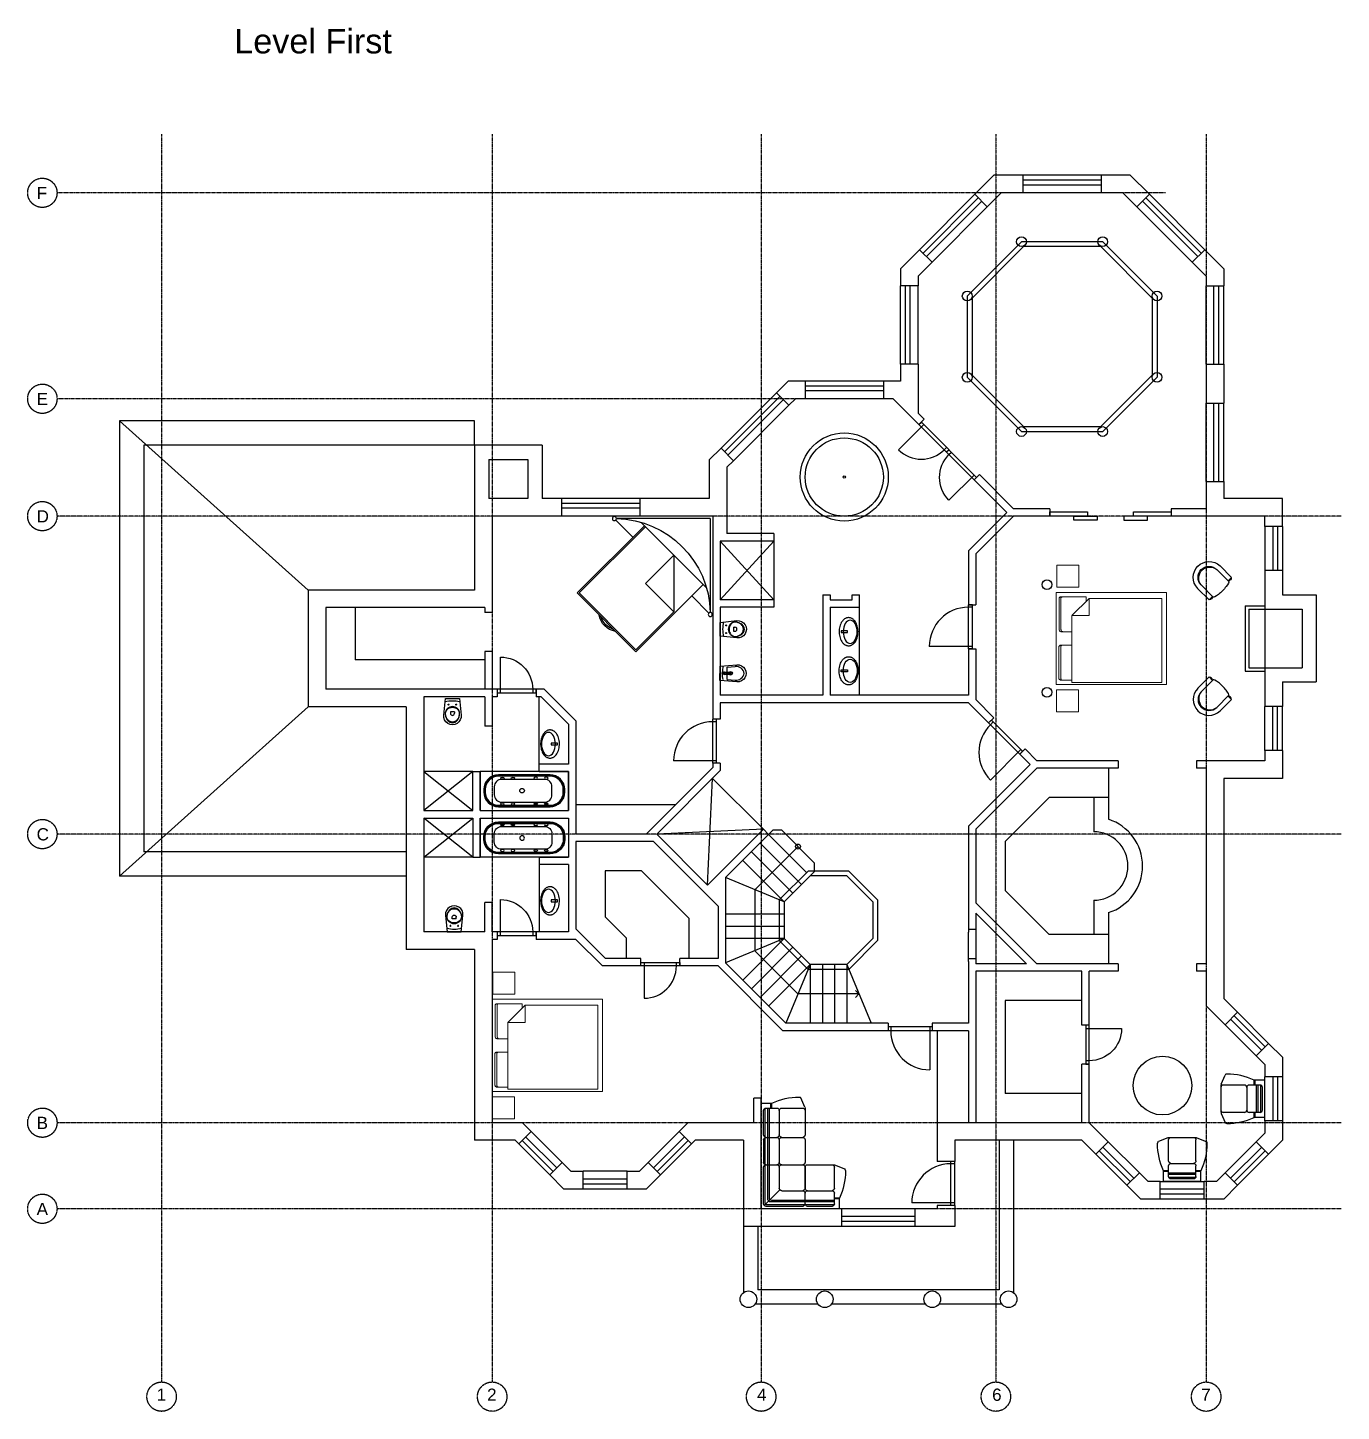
# Model space of a CAD drawing. Header units: millimetres. Extents: x -112665 to -16847, y 30630 to 100849.
# Drawn here: x -79764 to -52902, y 30630 to 58917 of the extents above; entities that cross this region are included whole.
import ezdxf

# ---------------------------------------------------------------- set-up
doc = ezdxf.new("R2010")
doc.units = ezdxf.units.MM
doc.linetypes.add('CENTER2', pattern=[1.125, 0.75, -0.125, 0.125, -0.125])
for name, color, linetype in [('axis', 40, 'CENTER2'), ('door', 251, 'Continuous'), ('furniture _san', 36, 'Continuous'), ('glass', 4, 'Continuous'), ('Stair', 250, 'Continuous'), ('wall', 5, 'Continuous')]:
    doc.layers.add(name, color=color, linetype=linetype)
doc.layers.add('txt', color=7, linetype='Continuous', lineweight=13)
doc.styles.get("Standard").update_dxf_attribs({"font": 'arial.ttf'})

# ---------------------------------------------------------------- blocks, each defined once
blk = doc.blocks.new('Bath1800')
at = {"color": 0}
blk.add_lwpolyline([(0, 0), (1800, 0), (1800, 800), (0, 800)], close=True, dxfattribs=at)
for points in [[(373, 68), (1430, 68, 0.414214), (1730, 368), (1730, 421, 0.414214), (1430, 721), (373, 721, 0.414214), (73, 421), (73, 368, 0.414214)], [(373, 78), (1430, 78, 0.414214), (1720, 368), (1720, 421, 0.414214), (1430, 711), (373, 711, 0.414214), (83, 421), (83, 368, 0.414214)], [(373, 98), (1430, 98, 0.414214), (1700, 368), (1700, 421, 0.414214), (1430, 691), (373, 691, 0.414214), (103, 421), (103, 368, 0.414214)], [(485, 162), (1366, 162, 0.414214), (1516, 312), (1516, 477, 0.414214), (1366, 627), (485, 627, 0.414214), (335, 477), (335, 312, 0.414214)]]:
    blk.add_lwpolyline(points, format="xyb", close=True, dxfattribs=at)
blk.add_circle((946, 392), 47, dxfattribs=at)
for centre, major_axis in [((451, 663), (-38.9, 0)), ((667, 663), (-38.9, 0)), ((1133, 137), (38.9, 0)), ((1349, 137), (38.9, 0))]:
    blk.add_ellipse(centre, major_axis=major_axis, ratio=0.466667, dxfattribs=at)
at = {"color": 0, "extrusion": (0, 0, -1)}
for centre, major_axis in [((1133, 663), (38.9, 0)), ((1349, 663), (38.9, 0)), ((451, 137), (-38.9, 0)), ((667, 137), (-38.9, 0))]:
    blk.add_ellipse(centre, major_axis=major_axis, ratio=0.466667, dxfattribs=at)
blk = doc.blocks.new('Door90')
for points in [[(0, 80), (-900, 80)], [(-900, 80), (-900, 0)], [(0, 0), (-900, 0)], [(-850, 80), (-850, 0)], [(-50, 80), (-50, -800)], [(0, 80), (0, 0)]]:
    blk.add_lwpolyline(points)
blk.add_arc((-50, 0), 800, 180, 270)
blk = doc.blocks.new('Door80')
for points in [[(-70, 0), (-70, 730)], [(-730, 70), (-730, 0)]]:
    blk.add_lwpolyline(points)
blk.add_lwpolyline([(-800, 0), (-800, 70), (0, 70), (0, 0)], close=True)
blk.add_arc((-70, 70), 660, 90, 180)
blk = doc.blocks.new('divan uglovoy')
at = {"color": 0}
for p, q in [((1600, 0), (0, 0)), ((0, 0), (0, -2160)), ((1600, 0), (1600, -220)), ((50, -100), (50, -850)), ((385, -385), (65, -65)), ((80, -130), (80, -2060)), ((850, -50), (100, -50)), ((896, -80), (130, -80)), ((140, -190), (140, -2060)), ((170, -220), (170, -2060)), ((900, -140), (190, -140)), ((900, -170), (220, -170)), ((900, -100), (900, -320)), ((900, -100), (900, -320)), ((1500, -140), (900, -140)), ((1500, -170), (900, -170)), ((1496, -80), (904, -80)), ((1450, -50), (950, -50)), ((1500, -100), (1500, -320)), ((1600, -200), (1500, -200)), ((1600, -220), (1500, -220)), ((370, -850), (370, -420)), ((420, -370), (850, -370)), ((420, -370), (850, -370)), ((900, -850), (900, -420)), ((900, -420), (900, -850)), ((950, -370), (1450, -370)), ((1500, -420), (1500, -850)), ((1518, -892), (1706, -815)), ((50, -1410), (50, -950)), ((100, -900), (315, -900)), ((370, -1410), (370, -950)), ((420, -900), (850, -900)), ((900, -1410), (900, -950)), ((950, -900), (1450, -900)), ((50, -1510), (50, -2010)), ((100, -1460), (315, -1460)), ((370, -2010), (370, -1510)), ((420, -1460), (850, -1460)), ((900, -2010), (900, -1510)), ((0, -2160), (220, -2160)), ((100, -2060), (320, -2060)), ((200, -2060), (200, -2160)), ((220, -2060), (220, -2160)), ((420, -2060), (850, -2060)), ((892, -2078), (815, -2266))]:
    blk.add_line(p, q, dxfattribs=at)
for centre, radius, start, end in [((100, -100), 50, 90, 180), ((130, -130), 50, 90, 180), ((190, -190), 50, 90, 180), ((220, -220), 50, 90, 180), ((850, -100), 50, 0, 90), ((950, -100), 50, 90, 180), ((1450, -100), 50, 0, 90), ((461, -768), 1264, 359.6482, 25.6944), ((420, -420), 50, 90, 180), ((850, -320), 50, 270, 0), ((850, -420), 50, 0, 90), ((950, -320), 50, 180, 270), ((950, -420), 50, 90, 180), ((1450, -320), 50, 270, 0), ((1450, -420), 50, 0, 90), ((1675, -776), 50, 308.6598, 0), ((100, -850), 50, 180, 270), ((100, -950), 50, 90, 180), ((320, -850), 50, 270, 0), ((320, -950), 50, 0, 90), ((420, -850), 50, 180, 270), ((420, -950), 50, 90, 180), ((850, -850), 50, 270, 0), ((850, -950), 50, 0, 90), ((950, -850), 50, 180, 270), ((1450, -850), 50, 270, 0), ((1470, -765), 136, 261.7017, 290.9017), ((100, -1410), 50, 180, 270), ((320, -1410), 50, 270, 0), ((420, -1410), 50, 180, 270), ((850, -1410), 50, 270, 0), ((100, -1510), 50, 90, 180), ((320, -1510), 50, 0, 90), ((420, -1510), 50, 90, 180), ((850, -1510), 50, 0, 90), ((100, -2010), 50, 180, 270), ((768, -1021), 1264, 244.3056, 270.3518), ((320, -2010), 50, 270, 0), ((420, -2010), 50, 180, 270), ((850, -2010), 50, 270, 0), ((765, -2030), 136, 339.0983, 8.2983), ((776, -2235), 50, 270, 321.3402)]:
    blk.add_arc(centre, radius, start, end, dxfattribs=at)
blk = doc.blocks.new('BedDuble02')
for p, q in [((145, 1348, 149), (1520, 2722, 149)), ((167, 1326, 149), (1520, 2680, 149)), ((1520, 2722, 149), (2722, 1520, 149)), ((1520, 2680, 149), (2680, 1520, 149)), ((1416, 77, 149), (77, 1416, 149)), ((2722, 1520, 149), (1348, 145, 149)), ((2680, 1520, 149), (1906, 747, 149))]:
    blk.add_line(p, q)
for points in [[(0, 0), (0, 1918)], [(30, 1930), (379, 1581)], [(1581, 379), (1930, 30)], [(0, 0), (1918, 0)]]:
    blk.add_lwpolyline(points)
at = {"elevation": 149}
for points in [[(747, 747), (1326, 1326)], [(1906, 747), (1326, 1326)], [(747, 747), (1906, 747)]]:
    blk.add_lwpolyline(points, dxfattribs=at)
for centre in [(0, 1960), (1960, 0)]:
    blk.add_circle(centre, 41.9)
for centre, radius, start, end in [((1897, 1866, 226), 415, 9.7097, 80.2903), ((1897, 1866, 226), 385, 16.6229, 73.3771), ((1960, 1960), 1960, 181.2195, 268.7805)]:
    blk.add_arc(centre, radius, start, end)
blk = doc.blocks.new('mimmy101x90')
at = {"color": 0}
for p, q in [((75, 776), (75, 556)), ((835, 776), (75, 776)), ((175, 576), (75, 576)), ((175, 676), (175, 456)), ((735, 636), (175, 636)), ((735, 606), (175, 606)), ((731, 696), (179, 696)), ((685, 726), (225, 726)), ((735, 676), (735, 456)), ((835, 576), (735, 576)), ((835, 776), (835, 556)), ((175, 556), (75, 556)), ((175, 356), (175, -74)), ((225, 406), (685, 406)), ((835, 556), (735, 556)), ((735, 356), (735, -74)), ((157, -116), (-31, -39)), ((225, -124), (685, -124)), ((753, -116), (941, -39))]:
    blk.add_line(p, q, dxfattribs=at)
for centre, radius, start, end in [((225, 676), 50, 90, 180), ((685, 676), 50, 0, 90), ((1214, 8), 1264, 154.3056, 180.3518), ((225, 456), 50, 180, 270), ((225, 356), 50, 90, 180), ((685, 456), 50, 270, 0), ((685, 356), 50, 0, 90), ((-304, 8), 1264, 359.6482, 25.6944), ((0, 0), 50, 180, 231.3402), ((910, 0), 50, 308.6598, 0), ((205, 11), 136, 249.0983, 278.2983), ((225, -74), 50, 180, 270), ((685, -74), 50, 270, 0), ((705, 11), 136, 261.7017, 290.9017)]:
    blk.add_arc(centre, radius, start, end, dxfattribs=at)
blk = doc.blocks.new('clab-65x60')
at = {"color": 0}
for p, q in [((-325, -304), (-325, 27)), ((-225, -324), (-225, 27)), ((225, 27), (225, -324)), ((325, 27), (325, -304)), ((-225, -304), (-325, -304)), ((325, -304), (225, -304))]:
    blk.add_line(p, q, dxfattribs=at)
for centre, radius, start, end in [((0, 21), 325, 1.005, 178.995), ((0, 21), 225, 1.4518, 178.5482), ((0, 0), 227, 6.8053, 173.1947), ((-275, -274), 50, 216.8699, 323.1301), ((275, -274), 50, 216.8699, 323.1301)]:
    blk.add_arc(centre, radius, start, end, dxfattribs=at)
blk.add_ellipse((0, -324), major_axis=(-225, 0), ratio=0.177778, start_param=0, end_param=3.141593, dxfattribs=at)
blk = doc.blocks.new('bed 343')
at = {"color": 0, "linetype": 'Continuous', "lineweight": 15, "ltscale": 0.13}
for points in [[(-12, 1498), (-461, 1498), (-461, 1049), (-12, 1049)], [(-8, -1502), (-458, -1502), (-458, -1053), (-8, -1053)]]:
    blk.add_lwpolyline(points, close=True, dxfattribs=at)
at = {"color": 0, "linetype": 'Continuous', "lineweight": 15, "ltscale": 0.2}
blk.add_lwpolyline([(0, 942), (-2257, 942), (-2257, -942), (0, -942)], close=True, dxfattribs=at)
for points in [[(-616, 770), (-616, 763), (-616, 851), (-88, 851), (-85, 851), (-79, 848), (-73, 843), (-68, 837), (-65, 833), (-63, 829), (-62, 825), (-60, 819), (-60, 816), (-60, 180), (-63, 168), (-69, 157), (-75, 149), (-85, 143), (-94, 138), (-102, 136), (-319, 136), (-140, 136), (-129, 141), (-117, 146), (-106, 157), (-102, 166), (-100, 174), (-99, 180), (-99, 818), (-99, 827), (-103, 834), (-108, 841), (-114, 846), (-121, 850), (-122, 851)], [(-319, 465), (-319, -898), (-2161, -898), (-2161, 819), (-673, 819), (-673, 466), (-319, 466), (-673, 819)], [(-317, -140), (-317, -140), (-317, -140), (-83, -140), (-80, -140), (-74, -143), (-68, -148), (-63, -154), (-60, -158), (-58, -162), (-57, -166), (-55, -172), (-55, -175), (-55, -811), (-58, -823), (-64, -834), (-70, -842), (-80, -848), (-89, -853), (-97, -855), (-314, -855), (-135, -855), (-124, -850), (-112, -845), (-101, -834), (-97, -825), (-95, -817), (-94, -811), (-94, -173), (-94, -164), (-98, -157), (-103, -150), (-109, -145), (-116, -141), (-117, -140)]]:
    blk.add_lwpolyline(points, dxfattribs=at)
blk = doc.blocks.new('v1')
at = {"color": 0}
for p, q in [((41, -270), (-41, -270)), ((-41, -270), (-41, -303)), ((41, -270), (41, -303))]:
    blk.add_line(p, q, dxfattribs=at)
blk.add_lwpolyline([(-141, 0), (141, 0), (177, -339, -1.109549), (-177, -339), (-141, 0)], format="xyb", dxfattribs=at)
for centre in [(-78, -123), (78, -123)]:
    blk.add_circle(centre, 9.95, dxfattribs=at)
for centre, radius, start, end in [((0, -615), 564, 74.7124, 105.2876), ((-17, -303), 129, 156.1873, 180), ((-17, -303), 129, 156.1873, 180), ((-50, -303), 96.8, 152.905, 180), ((-9, -307), 138, 133.1854, 156.1873), ((-9, -307), 138, 133.1854, 156.1873), ((-26, -315), 124, 128.9942, 152.905), ((-3, -313), 146, 111.2448, 133.1854), ((-3, -313), 146, 111.2448, 133.1854), ((-10, -335), 149, 108.5391, 128.9942), ((0, -322), 156, 90, 111.2448), ((0, -322), 156, 90, 111.2448), ((0, -365), 180, 90, 108.5391), ((0, -322), 156, 68.7552, 90), ((0, -322), 156, 68.7552, 90), ((0, -365), 180, 71.4609, 90), ((3, -313), 146, 46.8146, 68.7552), ((3, -313), 146, 46.8146, 68.7552), ((10, -335), 149, 51.0058, 71.4609), ((9, -307), 138, 23.8127, 46.8146), ((9, -307), 138, 23.8127, 46.8146), ((26, -315), 124, 27.095, 51.0058), ((17, -303), 129, 0, 23.8127), ((17, -303), 129, 0, 23.8127), ((50, -303), 96.8, 0, 27.095), ((109, -303), 256, 180, 197.3785), ((55, -303), 202, 180, 199.4203), ((55, -303), 202, 180, 199.4203), ((28, -313), 173, 199.4203, 220.4025), ((28, -313), 173, 199.4203, 220.4025), ((56, -320), 200, 197.3785, 217.0738), ((11, -327), 151, 220.4025, 244.0498), ((11, -327), 151, 220.4025, 244.0498), ((22, -346), 157, 217.0738, 241.268), ((0, -350), 125, 244.0498, 270), ((0, -350), 125, 244.0498, 270), ((0, -385), 112, 241.268, 270), ((0, -303), 41.2, 180, 0), ((0, -350), 125, 270, 295.9502), ((0, -350), 125, 270, 295.9502), ((0, -385), 112, 270, 298.732), ((-22, -346), 157, 298.732, 322.9262), ((-11, -327), 151, 295.9502, 319.5975), ((-11, -327), 151, 295.9502, 319.5975), ((-28, -313), 173, 319.5975, 340.5797), ((-28, -313), 173, 319.5975, 340.5797), ((-56, -320), 200, 322.9262, 342.6215), ((-109, -303), 256, 342.6215, 0), ((-55, -303), 202, 340.5797, 0), ((-55, -303), 202, 340.5797, 0)]:
    blk.add_arc(centre, radius, start, end, dxfattribs=at)
blk = doc.blocks.new('mixer4bidet(plan)')
at = {"color": 0}
for p, q in [((-28, 2), (-35, 2)), ((0, 28), (94, 21)), ((97, 18), (97, -18)), ((97, 11), (104, 11)), ((104, 13), (112, 13)), ((113, 12), (121, 12)), ((-28, -2), (-35, -2)), ((0, -28), (94, -21)), ((97, -11), (104, -11)), ((104, -13), (112, -13)), ((113, -12), (121, -12))]:
    blk.add_line(p, q, dxfattribs=at)
blk.add_circle((-42, 0), 6.91, dxfattribs=at)
for centre, radius, start, end in [((0, 0), 27.5, 45.2651, 314.7349), ((0, 0), 24.5, 55.034, 65.9105), ((15, 22), 2, 235.034, 267.8471), ((94, 18), 3, 0, 86.3288), ((0, 0), 24.5, 294.0895, 304.966), ((15, -22), 2, 92.1529, 124.966), ((94, -18), 3, 273.6712, 0)]:
    blk.add_arc(centre, radius, start, end, dxfattribs=at)
for centre, major_axis, ratio, start_param, end_param in [((0, 0), (90.3, 0), 0.221476, 4.880525, 7.685846), ((104, 0), (0, 13), 0.174484, 2.579523, 6.845255), ((104, 0), (0, -11), 0.174139, 0, 3.141593), ((112, 0), (0, 13), 0.174484, 3.141593, 6.283185), ((121, 0), (0, 12), 0.174139, 3.141593, 6.283185)]:
    blk.add_ellipse(centre, major_axis=major_axis, ratio=ratio, start_param=start_param, end_param=end_param, dxfattribs=at)
blk.add_ellipse((70, 0), major_axis=(-10, 0), ratio=0.2, dxfattribs=at)
blk = doc.blocks.new('bide')
at = {"color": 0}
for p, q in [((-127, -145), (-142, -311)), ((-127, -145), (127, -145)), ((127, -145), (142, -311))]:
    blk.add_line(p, q, dxfattribs=at)
for points in [[(-148, 0), (148, 0), (174, -346, -1.078725), (-174, -346), (-148, 0)], [(-127, -63, -0.110662), (131, -66)]]:
    blk.add_lwpolyline(points, format="xyb", dxfattribs=at)
for centre, radius in [((0, -216), 37.4), ((0, -216), 23.9), ((0, -84), 17.5)]:
    blk.add_circle(centre, radius, dxfattribs=at)
for centre, start, end in [((30, -324), 175.5479, 259.9546), ((-30, -324), 280.0454, 4.4521)]:
    blk.add_arc(centre, 172, start, end, dxfattribs=at)
at = {"color": 0, "xscale": -1, "rotation": 90}
blk.add_blockref('mixer4bidet(plan)', (0, -84), dxfattribs=at)

msp = doc.modelspace()

# ---------------------------------------------------------------- linework, layer by layer
at = {"layer": 'axis'}
for p, q in [((-77026, 56743), (-77026, 31230)), ((-70266, 56743), (-70266, 31230)), ((-64766, 56743), (-64766, 31230)), ((-59966, 56743), (-59966, 31230)), ((-55666, 56743), (-55666, 31230)), ((-56498, 55541), (-79164, 55541)), ((-62637, 51331), (-79164, 51331)), ((-62637, 51331), (-79164, 51331)), ((-52902, 48931), (-79164, 48931)), ((-52902, 42431), (-79164, 42431)), ((-52902, 36531), (-79164, 36531)), ((-52902, 34771), (-79164, 34771))]:
    msp.add_line(p, q, dxfattribs=at)
at = {"layer": 'axis', "color": 3}
for centre in [(-79464, 55541), (-79464, 51331), (-79464, 48931), (-79464, 42431), (-79464, 36531), (-79464, 34771), (-77026, 30930), (-70266, 30930), (-64766, 30930), (-59966, 30930), (-55666, 30930)]:
    msp.add_circle(centre, 300, dxfattribs=at)
at = {"layer": 'door'}
for p, q in [((-59400, 54441), (-60452, 53389)), ((-57823, 54441), (-59400, 54441)), ((-57823, 54441), (-56771, 53389)), ((-60452, 53389), (-60452, 51812)), ((-56771, 53389), (-56771, 51812)), ((-59400, 50761), (-60452, 51812)), ((-57823, 50761), (-56771, 51812)), ((-59400, 50761), (-57823, 50761))]:
    msp.add_line(p, q, dxfattribs=at)
for points in [[(-58092, 48931), (-58861, 48931), (-58861, 49016), (-58092, 49016)], [(-56381, 48931), (-57150, 48931), (-57150, 49016), (-56381, 49016)], [(-58374, 48931), (-57894, 48931), (-57894, 48846), (-58374, 48846)], [(-56868, 48931), (-57347, 48931), (-57347, 48846), (-56868, 48846)]]:
    msp.add_lwpolyline(points, close=True, dxfattribs=at)
at = {"layer": 'furniture _san'}
for p, q in [((-64504, 48421), (-65604, 47221)), ((-65604, 48421), (-64504, 47221)), ((-64504, 48421), (-64504, 47221)), ((-73066, 47061), (-73066, 45991)), ((-62752, 45269), (-62752, 47069)), ((-54866, 47101), (-54466, 47101)), ((-54866, 47101), (-54866, 45761)), ((-54796, 47031), (-54466, 47031)), ((-54796, 47031), (-54796, 45831)), ((-70418, 45991), (-73066, 45991)), ((-54796, 45831), (-54466, 45831)), ((-54866, 45761), (-54466, 45761)), ((-57666, 43779), (-57666, 42733)), ((-66516, 43031), (-68556, 43031)), ((-58878, 43179), (-59775, 42281)), ((-57666, 43179), (-58878, 43179)), ((-57966, 43179), (-57966, 42479)), ((-59775, 42281), (-59775, 41276)), ((-67956, 41679), (-67956, 40742)), ((-67213, 41679), (-67956, 41679)), ((-67213, 41679), (-66246, 40713)), ((-58878, 40379), (-59775, 41276)), ((-57966, 41079), (-57966, 40379)), ((-67956, 40742), (-67524, 40311)), ((-57666, 40825), (-57666, 39779)), ((-66246, 40713), (-66246, 39887)), ((-67524, 40311), (-67524, 39887)), ((-57666, 40379), (-58878, 40379)), ((-59775, 39027), (-59775, 37131)), ((-58208, 39027), (-59775, 39027)), ((-61166, 38412), (-61166, 36531)), ((-58208, 37131), (-59775, 37131))]:
    msp.add_line(p, q, dxfattribs=at)
for points in [[(-54466, 47031), (-54466, 45831)], [(-69308, 43863), (-69308, 45239)], [(-70660, 43711), (-71666, 43711)], [(-70660, 43711), (-71666, 42911)], [(-71666, 43711), (-70660, 42911)], [(-71666, 41959), (-70660, 42759)], [(-70660, 41959), (-71666, 42759)], [(-70660, 41959), (-71666, 41959)], [(-68708, 41807), (-69308, 41807), (-69308, 40431)]]:
    msp.add_lwpolyline(points, dxfattribs=at)
for points in [[(-63130, 46550), (-62999, 46550), (-62999, 46588), (-63130, 46588)], [(-63130, 45788), (-62999, 45788), (-62999, 45750), (-63130, 45750)], [(-68930, 44291), (-69061, 44291), (-69061, 44253), (-68930, 44253)], [(-68930, 41086), (-69061, 41086), (-69061, 41047), (-68930, 41047)]]:
    msp.add_lwpolyline(points, close=True, dxfattribs=at)
for centre, radius in [((-63066, 49731), 900), ((-63066, 49731), 800), ((-63066, 49731), 25), ((-56560, 37289), 600)]:
    msp.add_circle(centre, radius, dxfattribs=at)
for radius, start, end in [(1000, 287.4576, 72.5424), (700, 270, 90)]:
    msp.add_arc((-57966, 41779), radius, start, end, dxfattribs=at)
at = {"layer": 'furniture _san', "extrusion": (0, 0, -1)}
for centre, major_axis in [((-62945, 46568), (0, -238)), ((-69115, 44272), (0, 238)), ((-69115, 41067), (0, 238))]:
    msp.add_ellipse(centre, major_axis=major_axis, ratio=0.599602, dxfattribs=at)
at = {"layer": 'furniture _san'}
msp.add_ellipse((-62945, 45769), major_axis=(0, 238), ratio=0.599602, dxfattribs=at)
for points in [[(-62978, 46281), (-62983, 46281), (-62989, 46281), (-63001, 46283), (-63007, 46284), (-63018, 46287), (-63024, 46289), (-63034, 46293), (-63040, 46295), (-63050, 46301), (-63055, 46304), (-63067, 46312), (-63074, 46318), (-63088, 46330), (-63094, 46337), (-63106, 46351), (-63111, 46359), (-63126, 46382), (-63134, 46398), (-63149, 46433), (-63154, 46451), (-63163, 46489), (-63166, 46508), (-63170, 46548), (-63170, 46568), (-63169, 46608), (-63167, 46628), (-63159, 46666), (-63155, 46685), (-63142, 46721), (-63135, 46738), (-63120, 46765), (-63113, 46776), (-63098, 46795), (-63091, 46803), (-63076, 46817), (-63068, 46824), (-63053, 46834), (-63046, 46838), (-63032, 46845), (-63025, 46848), (-63010, 46852), (-63002, 46854), (-62987, 46856), (-62979, 46856), (-62963, 46856), (-62956, 46855), (-62940, 46851), (-62933, 46849), (-62918, 46843), (-62911, 46840), (-62898, 46832), (-62892, 46827), (-62879, 46817), (-62873, 46812), (-62862, 46801), (-62857, 46795), (-62842, 46776), (-62834, 46763), (-62819, 46734), (-62812, 46719), (-62801, 46687), (-62797, 46671), (-62790, 46636), (-62788, 46619), (-62785, 46584), (-62785, 46566), (-62786, 46530), (-62788, 46513), (-62794, 46478), (-62798, 46461), (-62808, 46429), (-62814, 46413), (-62828, 46384), (-62836, 46370), (-62852, 46348), (-62859, 46340), (-62874, 46324), (-62882, 46317), (-62897, 46306), (-62903, 46302), (-62917, 46294), (-62925, 46291), (-62940, 46286), (-62948, 46284), (-62963, 46281), (-62970, 46281), (-62978, 46281)], [(-62978, 46057), (-62983, 46057), (-62989, 46057), (-63001, 46055), (-63007, 46054), (-63018, 46051), (-63024, 46049), (-63034, 46045), (-63040, 46042), (-63050, 46037), (-63055, 46034), (-63067, 46025), (-63074, 46020), (-63088, 46007), (-63094, 46001), (-63106, 45986), (-63111, 45979), (-63126, 45956), (-63134, 45940), (-63149, 45905), (-63154, 45887), (-63163, 45849), (-63166, 45830), (-63170, 45790), (-63170, 45770), (-63169, 45730), (-63167, 45710), (-63159, 45672), (-63155, 45653), (-63142, 45617), (-63135, 45600), (-63120, 45573), (-63113, 45562), (-63098, 45543), (-63091, 45535), (-63076, 45520), (-63068, 45514), (-63053, 45504), (-63046, 45500), (-63032, 45493), (-63025, 45490), (-63010, 45485), (-63002, 45484), (-62987, 45482), (-62979, 45482), (-62963, 45482), (-62956, 45483), (-62940, 45487), (-62933, 45489), (-62918, 45495), (-62911, 45498), (-62898, 45506), (-62892, 45511), (-62879, 45520), (-62873, 45526), (-62862, 45537), (-62857, 45543), (-62842, 45562), (-62834, 45575), (-62819, 45604), (-62812, 45619), (-62801, 45651), (-62797, 45667), (-62790, 45701), (-62788, 45719), (-62785, 45754), (-62785, 45772), (-62786, 45807), (-62788, 45825), (-62794, 45860), (-62798, 45876), (-62808, 45909), (-62814, 45924), (-62828, 45954), (-62836, 45968), (-62852, 45989), (-62859, 45998), (-62874, 46013), (-62882, 46021), (-62897, 46032), (-62903, 46036), (-62917, 46044), (-62925, 46047), (-62940, 46052), (-62948, 46054), (-62963, 46056), (-62970, 46057), (-62978, 46057)], [(-69083, 44560), (-69077, 44560), (-69071, 44560), (-69059, 44558), (-69054, 44557), (-69042, 44554), (-69037, 44552), (-69026, 44548), (-69021, 44545), (-69010, 44540), (-69005, 44537), (-68993, 44528), (-68986, 44523), (-68973, 44510), (-68966, 44504), (-68954, 44489), (-68949, 44482), (-68934, 44459), (-68926, 44443), (-68912, 44408), (-68906, 44390), (-68897, 44352), (-68894, 44332), (-68890, 44293), (-68890, 44273), (-68891, 44233), (-68894, 44213), (-68901, 44175), (-68906, 44156), (-68918, 44120), (-68925, 44103), (-68940, 44075), (-68948, 44065), (-68962, 44046), (-68969, 44038), (-68984, 44023), (-68992, 44017), (-69007, 44007), (-69014, 44003), (-69028, 43996), (-69035, 43993), (-69050, 43988), (-69058, 43987), (-69073, 43985), (-69081, 43984), (-69097, 43985), (-69105, 43986), (-69120, 43990), (-69127, 43992), (-69142, 43998), (-69149, 44001), (-69162, 44009), (-69169, 44014), (-69181, 44023), (-69187, 44029), (-69198, 44040), (-69203, 44046), (-69218, 44065), (-69226, 44078), (-69241, 44106), (-69248, 44122), (-69259, 44154), (-69263, 44170), (-69270, 44204), (-69273, 44222), (-69275, 44257), (-69276, 44275), (-69274, 44310), (-69272, 44328), (-69266, 44362), (-69262, 44379), (-69252, 44412), (-69246, 44427), (-69232, 44457), (-69224, 44471), (-69209, 44492), (-69202, 44501), (-69187, 44516), (-69179, 44523), (-69164, 44535), (-69157, 44539), (-69143, 44546), (-69136, 44550), (-69120, 44555), (-69113, 44557), (-69097, 44559), (-69090, 44560), (-69083, 44560)], [(-69083, 41355), (-69077, 41355), (-69071, 41354), (-69059, 41353), (-69054, 41352), (-69042, 41349), (-69037, 41347), (-69026, 41342), (-69021, 41340), (-69010, 41334), (-69005, 41331), (-68993, 41323), (-68986, 41317), (-68973, 41305), (-68966, 41298), (-68954, 41284), (-68949, 41276), (-68934, 41253), (-68926, 41237), (-68912, 41203), (-68906, 41184), (-68897, 41147), (-68894, 41127), (-68890, 41087), (-68890, 41067), (-68891, 41027), (-68894, 41008), (-68901, 40969), (-68906, 40950), (-68918, 40914), (-68925, 40897), (-68940, 40870), (-68948, 40859), (-68962, 40840), (-68969, 40833), (-68984, 40818), (-68992, 40811), (-69007, 40801), (-69014, 40797), (-69028, 40790), (-69035, 40787), (-69050, 40783), (-69058, 40781), (-69073, 40779), (-69081, 40779), (-69097, 40780), (-69105, 40781), (-69120, 40784), (-69127, 40786), (-69142, 40792), (-69149, 40796), (-69162, 40804), (-69169, 40808), (-69181, 40818), (-69187, 40823), (-69198, 40835), (-69203, 40841), (-69218, 40859), (-69226, 40872), (-69241, 40901), (-69248, 40916), (-69259, 40948), (-69263, 40965), (-69270, 40999), (-69273, 41016), (-69275, 41052), (-69276, 41069), (-69274, 41105), (-69272, 41122), (-69266, 41157), (-69262, 41174), (-69252, 41206), (-69246, 41222), (-69232, 41251), (-69224, 41265), (-69209, 41287), (-69202, 41295), (-69187, 41311), (-69179, 41318), (-69164, 41329), (-69157, 41333), (-69143, 41341), (-69136, 41344), (-69120, 41349), (-69113, 41351), (-69097, 41354), (-69090, 41355), (-69083, 41355)]]:
    msp.add_open_spline(points, degree=3, knots=[0, 0, 0, 0, 0.077835, 0.077835, 0.15567, 0.15567, 0.233505, 0.233505, 0.31134, 0.31134, 0.389175, 0.389175, 0.508624, 0.508624, 0.628073, 0.628073, 0.747522, 0.747522, 0.971505, 0.971505, 1.195487, 1.195487, 1.41947, 1.41947, 1.643453, 1.643453, 1.867435, 1.867435, 2.091418, 2.091418, 2.315401, 2.315401, 2.479384, 2.479384, 2.616728, 2.616728, 2.754072, 2.754072, 2.857935, 2.857935, 2.961798, 2.961798, 3.065661, 3.065661, 3.169524, 3.169524, 3.273387, 3.273387, 3.37725, 3.37725, 3.481113, 3.481113, 3.584976, 3.584976, 3.688839, 3.688839, 3.792702, 3.792702, 3.991805, 3.991805, 4.190907, 4.190907, 4.39001, 4.39001, 4.589112, 4.589112, 4.788215, 4.788215, 4.987317, 4.987317, 5.18642, 5.18642, 5.385522, 5.385522, 5.584625, 5.584625, 5.725313, 5.725313, 5.866001, 5.866001, 5.972277, 5.972277, 6.078553, 6.078553, 6.184829, 6.184829, 6.283185, 6.283185, 6.283185, 6.283185], dxfattribs=at)
at = {"layer": 'glass'}
for p, q in [((-57812, 55901), (-59412, 55901)), ((-57812, 55801), (-59412, 55801)), ((-61527, 54379), (-60395, 55511)), ((-57812, 55701), (-59412, 55701)), ((-57812, 55541), (-59412, 55541)), ((-55696, 54379), (-56828, 55511)), ((-61456, 54309), (-60325, 55440)), ((-61385, 54238), (-60254, 55369)), ((-61272, 54125), (-60141, 55256)), ((-55951, 54125), (-57082, 55256)), ((-55838, 54238), (-56969, 55369)), ((-55767, 54309), (-56898, 55440)), ((-61917, 52040), (-61917, 53640)), ((-61817, 52040), (-61817, 53640)), ((-61717, 52040), (-61717, 53640)), ((-61557, 52040), (-61557, 53640)), ((-55666, 52040), (-55666, 53640)), ((-55506, 52040), (-55506, 53640)), ((-55406, 52040), (-55406, 53640)), ((-55306, 52040), (-55306, 53640)), ((-62266, 51691), (-63866, 51691)), ((-62266, 51591), (-63866, 51591)), ((-62266, 51491), (-63866, 51491)), ((-64455, 51451), (-65586, 50320)), ((-64384, 51380), (-65516, 50249)), ((-64314, 51310), (-65445, 50178)), ((-62266, 51331), (-63866, 51331)), ((-55666, 49640), (-55666, 51240)), ((-55506, 49640), (-55506, 51240)), ((-55406, 49640), (-55406, 51240)), ((-55306, 49640), (-55306, 51240)), ((-64200, 51197), (-65332, 50065)), ((-67246, 49291), (-68846, 49291)), ((-67246, 49191), (-68846, 49191)), ((-67246, 49091), (-68846, 49091)), ((-67246, 48931), (-68846, 48931)), ((-54466, 48721), (-54466, 47821)), ((-54306, 48721), (-54306, 47821)), ((-54206, 48721), (-54206, 47821)), ((-54106, 48721), (-54106, 47821)), ((-54466, 44141), (-54466, 45041)), ((-54306, 44141), (-54306, 45041)), ((-54206, 44141), (-54206, 45041)), ((-54106, 44141), (-54106, 45041)), ((-54388, 38151), (-55024, 38788)), ((-54642, 37897), (-55279, 38533)), ((-54529, 38010), (-55165, 38646)), ((-54458, 38081), (-55095, 38717)), ((-54465, 36570), (-54465, 37470)), ((-54305, 37470), (-54305, 36570)), ((-54205, 37470), (-54205, 36570)), ((-54105, 37470), (-54105, 36570)), ((-69582, 36241), (-68946, 35605)), ((-68833, 35718), (-69469, 36354)), ((-67079, 35718), (-66443, 36354)), ((-66330, 36241), (-66966, 35605)), ((-69724, 36100), (-69087, 35463)), ((-69653, 36170), (-69017, 35534)), ((-66259, 36170), (-66895, 35534)), ((-66188, 36100), (-66825, 35463)), ((-57216, 35323), (-57852, 35959)), ((-57145, 35394), (-57782, 36030)), ((-57032, 35507), (-57668, 36143)), ((-55279, 35507), (-54642, 36143)), ((-54529, 36030), (-55165, 35394)), ((-54458, 35959), (-55095, 35323)), ((-57287, 35252), (-57923, 35889)), ((-54388, 35889), (-55024, 35252)), ((-67506, 35541), (-68406, 35541)), ((-68406, 35381), (-67506, 35381)), ((-68406, 35281), (-67506, 35281)), ((-68406, 35181), (-67506, 35181)), ((-56605, 35330), (-55705, 35330)), ((-55705, 35170), (-56605, 35170)), ((-55705, 35070), (-56605, 35070)), ((-55705, 34970), (-56605, 34970)), ((-61611, 34771), (-63116, 34771)), ((-61616, 34611), (-63116, 34611)), ((-61616, 34511), (-63116, 34511)), ((-61616, 34411), (-63116, 34411))]:
    msp.add_line(p, q, dxfattribs=at)
at = {"layer": 'Stair'}
for p, q in [((-59442, 54541), (-60552, 53431)), ((-57782, 54541), (-59442, 54541)), ((-57782, 54541), (-56671, 53431)), ((-60552, 53431), (-60552, 51771)), ((-56671, 53431), (-56671, 51771)), ((-59442, 50661), (-60552, 51771)), ((-57782, 50661), (-56671, 51771)), ((-77886, 50881), (-77886, 41571)), ((-77886, 50881), (-74026, 47421)), ((-70626, 50881), (-77886, 50881)), ((-70626, 50381), (-70626, 50881)), ((-59442, 50661), (-57782, 50661)), ((-77386, 50381), (-77386, 42071)), ((-70626, 50381), (-77386, 50381)), ((-77886, 41571), (-74026, 45031)), ((-65861, 41390), (-65761, 43571)), ((-64720, 42531), (-65761, 43571)), ((-64720, 42531), (-66901, 42431)), ((-64521, 42515), (-64613, 42423)), ((-64521, 42515), (-64351, 42515)), ((-63672, 41836), (-64351, 42515)), ((-64012, 42176), (-64894, 41293)), ((-63941, 41398), (-64789, 42247)), ((-63835, 41646), (-64613, 42423)), ((-72026, 42071), (-77386, 42071)), ((-64294, 41045), (-65143, 41893)), ((-64118, 41221), (-64966, 42070)), ((-64394, 41086), (-63806, 41675)), ((-62973, 41675), (-63806, 41675)), ((-63764, 41575), (-63672, 41667)), ((-63672, 41667), (-63672, 41836)), ((-62384, 41086), (-62973, 41675)), ((-72026, 41571), (-77886, 41571)), ((-64294, 41045), (-65494, 41542)), ((-64294, 41045), (-63764, 41575)), ((-63014, 41575), (-63764, 41575)), ((-62484, 41045), (-63014, 41575)), ((-64894, 41293), (-64894, 40046)), ((-64394, 41086), (-64394, 40253)), ((-64294, 41045), (-64294, 40295)), ((-62484, 41045), (-62484, 40295)), ((-62384, 41086), (-62384, 40253)), ((-64294, 40795), (-65494, 40795)), ((-64294, 40545), (-65494, 40545)), ((-64294, 40295), (-65494, 40295)), ((-64294, 40295), (-65494, 39797)), ((-64294, 40295), (-65143, 39446)), ((-64394, 40253), (-63806, 39664)), ((-64294, 40295), (-63764, 39764)), ((-62484, 40295), (-63014, 39764)), ((-62384, 40253), (-62973, 39664)), ((-64118, 40118), (-64966, 39269)), ((-64013, 39164), (-64894, 40046)), ((-63941, 39941), (-64789, 39092)), ((-64613, 38916), (-63764, 39764)), ((-63764, 39764), (-64261, 38564)), ((-62973, 39664), (-63806, 39664)), ((-63764, 39764), (-63764, 38564)), ((-63014, 39764), (-63764, 39764)), ((-63514, 39764), (-63514, 38564)), ((-63264, 39764), (-63264, 38564)), ((-63014, 39764), (-63014, 38564)), ((-63014, 39764), (-62517, 38564)), ((-62766, 39164), (-64013, 39164))]:
    msp.add_line(p, q, dxfattribs=at)
msp.add_lwpolyline([(-62836, 39235), (-62766, 39164), (-62836, 39093)], dxfattribs=at)
msp.add_circle((-64012, 42176), 50, dxfattribs=at)
at = {"layer": 'wall'}
for p, q in [((-60395, 55511), (-60005, 55901)), ((-59412, 55901), (-60005, 55901)), ((-59412, 55901), (-59412, 55541)), ((-57218, 55901), (-57812, 55901)), ((-57812, 55901), (-57812, 55541)), ((-56828, 55511), (-57218, 55901)), ((-60395, 55511), (-60141, 55256)), ((-60141, 55256), (-59856, 55541)), ((-59412, 55541), (-59856, 55541)), ((-57367, 55541), (-57812, 55541)), ((-57082, 55256), (-57367, 55541)), ((-56828, 55511), (-57082, 55256)), ((-61917, 53989), (-61527, 54379)), ((-61527, 54379), (-61272, 54125)), ((-55696, 54379), (-55951, 54125)), ((-55306, 53989), (-55696, 54379)), ((-61557, 53840), (-61272, 54125)), ((-55666, 53840), (-55951, 54125)), ((-61917, 53989), (-61917, 53640)), ((-61557, 53840), (-61557, 53640)), ((-55666, 53840), (-55666, 53640)), ((-55306, 53989), (-55306, 53640)), ((-61557, 53640), (-61917, 53640)), ((-55666, 53640), (-55306, 53640)), ((-61917, 52040), (-61917, 51691)), ((-61557, 52040), (-61917, 52040)), ((-61557, 52040), (-61557, 51037)), ((-55666, 52040), (-55666, 51240)), ((-55666, 52040), (-55306, 52040)), ((-55306, 52040), (-55306, 51240)), ((-64455, 51451), (-64215, 51691)), ((-63866, 51691), (-64215, 51691)), ((-63866, 51691), (-63866, 51331)), ((-61917, 51691), (-62266, 51691)), ((-62266, 51691), (-62266, 51331)), ((-64455, 51451), (-64200, 51197)), ((-64200, 51197), (-64066, 51331)), ((-63866, 51331), (-64066, 51331)), ((-62066, 51331), (-62266, 51331)), ((-62066, 51331), (-61539, 50804)), ((-55666, 51240), (-55306, 51240)), ((-61557, 51037), (-61432, 50912)), ((-61432, 50912), (-61539, 50804)), ((-70626, 50381), (-70626, 47421)), ((-69246, 50381), (-70626, 50381)), ((-69246, 50381), (-69246, 49291)), ((-70336, 50091), (-70336, 49291)), ((-70336, 50091), (-69536, 50091)), ((-69536, 50091), (-69536, 49291)), ((-65826, 50080), (-65586, 50320)), ((-65826, 50080), (-65826, 49291)), ((-65586, 50320), (-65332, 50065)), ((-65332, 50065), (-65466, 49931)), ((-65466, 49931), (-65466, 48573)), ((-60301, 49780), (-60408, 49673)), ((-60408, 49673), (-59742, 49007)), ((-60301, 49780), (-59603, 49083)), ((-55666, 49640), (-55666, 49083)), ((-55666, 49640), (-55306, 49640)), ((-55306, 49640), (-55306, 49291)), ((-69536, 49291), (-70336, 49291)), ((-68846, 49291), (-69246, 49291)), ((-68846, 49291), (-68846, 48931)), ((-65826, 49291), (-67246, 49291)), ((-67246, 49291), (-67246, 48931)), ((-54106, 49291), (-55306, 49291)), ((-54106, 48721), (-54106, 49291)), ((-60527, 48222), (-59742, 49007)), ((-58861, 49083), (-59603, 49083)), ((-58861, 49083), (-58861, 48931)), ((-55666, 49083), (-56381, 49083)), ((-56381, 49083), (-56381, 48931)), ((-70266, 48931), (-70266, 47061)), ((-68846, 48931), (-70266, 48931)), ((-65756, 48931), (-67246, 48931)), ((-65756, 48931), (-65756, 44779)), ((-60375, 48159), (-59603, 48931)), ((-58861, 48931), (-59603, 48931)), ((-54466, 48931), (-56381, 48931)), ((-54466, 48721), (-54466, 48931)), ((-54106, 48721), (-54466, 48721)), ((-65604, 48421), (-65604, 47221)), ((-64504, 48421), (-65604, 48421)), ((-64504, 48573), (-65466, 48573)), ((-64504, 48573), (-64504, 48421)), ((-60527, 48222), (-60527, 47119)), ((-60375, 48159), (-60375, 47119)), ((-54466, 47821), (-54466, 47031)), ((-54106, 47821), (-54466, 47821)), ((-54106, 47821), (-54106, 47321)), ((-70626, 47421), (-74026, 47421)), ((-74026, 47421), (-74026, 45031)), ((-63504, 47321), (-63352, 47321)), ((-63504, 47321), (-63504, 45269)), ((-63352, 47321), (-63352, 47221)), ((-62904, 47321), (-62752, 47321)), ((-62904, 47221), (-62904, 47321)), ((-62752, 47069), (-62752, 47321)), ((-54106, 47321), (-53416, 47321)), ((-53416, 47321), (-53416, 45541)), ((-73666, 47061), (-73666, 45391)), ((-70418, 47061), (-73666, 47061)), ((-70418, 47061), (-70418, 46961)), ((-70266, 46961), (-70418, 46961)), ((-70266, 47061), (-70266, 46961)), ((-64504, 47221), (-65604, 47221)), ((-65604, 47069), (-65604, 45269)), ((-64504, 47069), (-65604, 47069)), ((-64504, 47221), (-64504, 47069)), ((-63352, 47221), (-62904, 47221)), ((-63352, 47069), (-63352, 45269)), ((-63352, 47069), (-62752, 47069)), ((-60527, 47119), (-60375, 47119)), ((-54466, 47031), (-53706, 47031)), ((-53706, 47031), (-53706, 45831)), ((-70418, 46161), (-70418, 45391)), ((-70266, 46161), (-70418, 46161)), ((-70266, 46161), (-70266, 45391)), ((-60527, 46219), (-60527, 45269)), ((-60527, 46219), (-60375, 46219)), ((-60375, 46219), (-60375, 45180)), ((-54466, 45831), (-54466, 45041)), ((-54466, 45831), (-53706, 45831)), ((-70166, 45391), (-73666, 45391)), ((-70166, 45391), (-70166, 45239)), ((-69366, 45391), (-69366, 45239)), ((-69203, 45391), (-69366, 45391)), ((-69203, 45391), (-68556, 44744)), ((-63504, 45269), (-65604, 45269)), ((-60527, 45269), (-63352, 45269)), ((-54106, 45541), (-54106, 45041)), ((-54106, 45541), (-53416, 45541)), ((-72026, 45031), (-74026, 45031)), ((-72026, 45031), (-72026, 40071)), ((-71666, 45239), (-71666, 42911)), ((-70418, 45239), (-71666, 45239)), ((-70418, 45239), (-70418, 44639)), ((-70266, 45239), (-70266, 44639)), ((-70166, 45239), (-70266, 45239)), ((-69266, 45239), (-69366, 45239)), ((-69266, 45239), (-68708, 44681)), ((-65604, 45117), (-65604, 44779)), ((-60527, 45117), (-65604, 45117)), ((-60527, 45117), (-60114, 44703)), ((-60375, 45180), (-60006, 44811)), ((-54106, 45041), (-54466, 45041)), ((-68556, 44744), (-68556, 42431)), ((-65604, 44779), (-65756, 44779)), ((-60006, 44811), (-60114, 44703)), ((-70266, 44639), (-70418, 44639)), ((-68708, 44681), (-68708, 43863)), ((-59370, 44174), (-59477, 44067)), ((-59370, 44174), (-59126, 43931)), ((-54466, 44141), (-54466, 43931)), ((-54106, 44141), (-54466, 44141)), ((-54106, 44141), (-54106, 43571)), ((-69308, 43711), (-69308, 43863)), ((-68708, 43863), (-69308, 43863)), ((-65604, 43879), (-65756, 43879)), ((-65756, 43879), (-65756, 43791)), ((-65604, 43879), (-65604, 43728)), ((-59265, 43855), (-60527, 42593)), ((-59477, 44067), (-59265, 43855)), ((-57466, 43931), (-59126, 43931)), ((-57466, 43931), (-57466, 43779)), ((-55866, 43931), (-55866, 43779)), ((-54466, 43931), (-55866, 43931)), ((-70660, 42911), (-70660, 43711)), ((-70660, 43711), (-70508, 43711)), ((-70508, 42911), (-70508, 43711)), ((-69308, 43711), (-68708, 43711)), ((-68708, 43711), (-68708, 42911)), ((-67116, 42431), (-65756, 43791)), ((-66901, 42431), (-65604, 43728)), ((-59126, 43779), (-60375, 42530)), ((-57466, 43779), (-59126, 43779)), ((-55666, 43779), (-55866, 43779)), ((-55666, 43779), (-55666, 39779)), ((-55306, 43571), (-55306, 39070)), ((-54106, 43571), (-55306, 43571)), ((-71666, 42911), (-70660, 42911)), ((-71666, 42759), (-71666, 40431)), ((-71666, 42759), (-70660, 42759)), ((-70660, 42759), (-70660, 41959)), ((-70508, 42911), (-68708, 42911)), ((-70508, 42759), (-70508, 41959)), ((-70508, 42759), (-68708, 42759)), ((-68708, 42759), (-68708, 41959)), ((-65861, 41390), (-64720, 42531)), ((-64720, 42531), (-64613, 42423)), ((-60527, 42593), (-60527, 40429)), ((-60375, 42530), (-60375, 41028)), ((-67116, 42431), (-68556, 42431)), ((-68556, 42279), (-68556, 40494)), ((-66964, 42279), (-68556, 42279)), ((-66964, 42279), (-65646, 40961)), ((-66901, 42431), (-65861, 41390)), ((-65494, 41542), (-64613, 42423)), ((-70660, 41959), (-70508, 41959)), ((-69308, 41959), (-69308, 41807)), ((-69308, 41959), (-68708, 41959)), ((-68708, 41807), (-68708, 40431)), ((-65494, 41542), (-65494, 39797)), ((-70418, 40431), (-70418, 41031)), ((-70266, 41031), (-70418, 41031)), ((-70266, 40431), (-70266, 41031)), ((-59126, 39779), (-60375, 41028)), ((-65646, 40961), (-65646, 39887)), ((-60375, 40813), (-60375, 39779)), ((-59341, 39779), (-60375, 40813)), ((-68556, 40494), (-67949, 39887)), ((-60375, 40479), (-60527, 40479)), ((-70418, 40431), (-71666, 40431)), ((-70166, 40431), (-70266, 40431)), ((-70266, 40279), (-70266, 36531)), ((-70166, 40279), (-70266, 40279)), ((-70166, 40431), (-70166, 40279)), ((-69366, 40431), (-69366, 40279)), ((-68708, 40431), (-69366, 40431)), ((-68556, 40279), (-69366, 40279)), ((-68556, 40279), (-68012, 39735)), ((-60527, 39829), (-60527, 40429)), ((-70626, 40071), (-72026, 40071)), ((-70626, 40071), (-70626, 36171)), ((-67229, 39887), (-67949, 39887)), ((-67229, 39735), (-67229, 39887)), ((-66429, 39735), (-66429, 39887)), ((-65646, 39887), (-66429, 39887)), ((-67229, 39735), (-68012, 39735)), ((-65646, 39735), (-66429, 39735)), ((-65646, 39735), (-64324, 38412)), ((-65494, 39797), (-64261, 38564)), ((-60375, 39879), (-60527, 39879)), ((-60527, 39829), (-60527, 38564)), ((-59341, 39779), (-60375, 39779)), ((-60375, 39627), (-60375, 36531)), ((-58208, 39627), (-60375, 39627)), ((-57466, 39779), (-59126, 39779)), ((-58208, 38527), (-58208, 39627)), ((-58056, 38527), (-58056, 39627)), ((-57466, 39627), (-58056, 39627)), ((-57466, 39779), (-57466, 39627)), ((-55866, 39779), (-55866, 39627)), ((-55666, 39779), (-55866, 39779)), ((-55666, 39627), (-55866, 39627)), ((-55666, 39627), (-55666, 38921)), ((-55306, 39070), (-55024, 38788)), ((-55666, 38921), (-55279, 38533)), ((-55024, 38788), (-55279, 38533)), ((-62166, 38564), (-64261, 38564)), ((-62166, 38564), (-62166, 38412)), ((-60527, 38564), (-61266, 38564)), ((-61266, 38564), (-61266, 38412)), ((-58056, 38527), (-58208, 38527)), ((-62166, 38412), (-64324, 38412)), ((-60527, 38412), (-61266, 38412)), ((-60527, 38412), (-60527, 36531)), ((-54388, 38151), (-54642, 37897)), ((-54388, 38151), (-54105, 37869)), ((-58056, 37727), (-58208, 37727)), ((-58208, 36531), (-58208, 37727)), ((-58056, 36531), (-58056, 37727)), ((-54642, 37897), (-54465, 37720)), ((-54465, 37720), (-54465, 37470)), ((-54105, 37869), (-54105, 37470)), ((-54105, 37470), (-54465, 37470)), ((-64918, 36531), (-64918, 37031)), ((-64766, 37031), (-64918, 37031)), ((-64766, 34771), (-64766, 37031)), ((-69646, 36531), (-70266, 36531)), ((-69646, 36531), (-69469, 36354)), ((-66266, 36531), (-66443, 36354)), ((-64918, 36531), (-66266, 36531)), ((-61166, 36531), (-61166, 35741)), ((-58208, 36531), (-61166, 36531)), ((-59014, 36531), (-60014, 36531)), ((-57668, 36143), (-58056, 36531)), ((-54105, 36570), (-54465, 36570)), ((-54465, 36570), (-54465, 36320)), ((-54105, 36570), (-54105, 36171)), ((-69724, 36100), (-69469, 36354)), ((-66188, 36100), (-66443, 36354)), ((-54465, 36320), (-54642, 36143)), ((-69795, 36171), (-70626, 36171)), ((-69795, 36171), (-69724, 36100)), ((-66117, 36171), (-66188, 36100)), ((-65126, 36171), (-66117, 36171)), ((-65126, 36171), (-65126, 34411)), ((-60806, 36171), (-60806, 35741)), ((-58205, 36171), (-60806, 36171)), ((-57923, 35889), (-58205, 36171)), ((-57923, 35889), (-57668, 36143)), ((-54388, 35889), (-54642, 36143)), ((-54105, 36171), (-54388, 35889)), ((-69087, 35463), (-68833, 35718)), ((-68833, 35718), (-68656, 35541)), ((-67079, 35718), (-67256, 35541)), ((-66825, 35463), (-67079, 35718)), ((-60806, 35741), (-61166, 35741)), ((-69087, 35463), (-68805, 35181)), ((-68656, 35541), (-68406, 35541)), ((-68406, 35181), (-68406, 35541)), ((-67506, 35181), (-67506, 35541)), ((-67506, 35541), (-67256, 35541)), ((-67107, 35181), (-66825, 35463)), ((-57287, 35252), (-57032, 35507)), ((-56855, 35330), (-57032, 35507)), ((-55279, 35507), (-55455, 35330)), ((-55024, 35252), (-55279, 35507)), ((-68805, 35181), (-68406, 35181)), ((-67506, 35181), (-67107, 35181)), ((-57004, 34970), (-57287, 35252)), ((-56605, 35330), (-56855, 35330)), ((-56605, 34970), (-56605, 35330)), ((-55705, 34970), (-55705, 35330)), ((-55455, 35330), (-55705, 35330)), ((-55024, 35252), (-55306, 34970)), ((-61166, 34841), (-61166, 34771)), ((-60806, 34841), (-61166, 34841)), ((-60806, 34841), (-60806, 34411)), ((-56605, 34970), (-57004, 34970)), ((-55306, 34970), (-55705, 34970)), ((-63116, 34771), (-64766, 34771)), ((-63116, 34411), (-63116, 34771)), ((-61616, 34411), (-61616, 34771)), ((-61166, 34771), (-61616, 34771)), ((-63116, 34411), (-65126, 34411)), ((-60806, 34411), (-61616, 34411))]:
    msp.add_line(p, q, dxfattribs=at)
at = {"layer": 'wall', "color": 18, "true_color": 0x000000}
for p, q in [((-59896, 36171), (-59896, 33111)), ((-59606, 36171), (-59606, 33058)), ((-64836, 34411), (-64836, 33111)), ((-59896, 33111), (-64836, 33111)), ((-63604, 32821), (-64889, 32821)), ((-61404, 32821), (-63329, 32821)), ((-59844, 32821), (-61129, 32821))]:
    msp.add_line(p, q, dxfattribs=at)
at = {"layer": 'wall', "color": 18, "ltscale": 2, "true_color": 0x000000}
msp.add_line((-65126, 34411), (-65126, 33058), dxfattribs=at)
at = {"layer": 'wall'}
for centre, radius in [((-59442, 54541), 100), ((-57782, 54541), 100), ((-60552, 53431), 100), ((-56671, 53431), 100), ((-60552, 51771), 100), ((-56671, 51771), 100), ((-59442, 50661), 100), ((-57782, 50661), 100), ((-58921, 47531), 100), ((-58921, 45331), 100), ((-65026, 32921), 170), ((-63466, 32921), 170), ((-61266, 32921), 170), ((-59706, 32921), 170)]:
    msp.add_circle(centre, radius, dxfattribs=at)

# ---------------------------------------------------------------- block references
at = {"layer": 'door'}
for name, p, rotation in [('Door80', (-61490, 50854), 135), ('Door90', (-60527, 46219), 270), ('Door90', (-65756, 43879), 270), ('Door90', (-59477, 44067), 315), ('Door80', (-67229, 39805), 180), ('Door90', (-60886, 34841), 270)]:
    msp.add_blockref(name, p, dxfattribs=dict(at, rotation=rotation))
at = {"layer": 'door', "xscale": -1}
for p, rotation in [((-60359, 49722), 134.9999999999999), ((-58126, 38527), 270)]:
    msp.add_blockref('Door80', p, dxfattribs=dict(at, rotation=rotation))
for p in [(-70166, 45321), (-70166, 40361)]:
    msp.add_blockref('Door80', p, dxfattribs=at)
at = {"layer": 'door'}
msp.add_blockref('Door90', (-61266, 38412), dxfattribs=at)
at = {"layer": 'furniture _san', "xscale": -1}
for name, p, rotation in [('BedDuble02', (-65806, 48881), 90), ('clab-65x60', (-55591, 47664), 45), ('v1', (-71042, 40431), 180), ('divan uglovoy', (-64766, 34771), 180), ('mimmy101x90', (-56610, 36106), 180)]:
    msp.add_blockref(name, p, dxfattribs=dict(at, rotation=rotation))
for name, p in [('bed 343', (-58734, 46431)), ('Bath1800', (-68708, 41959)), ('bed 343', (-70266, 38112))]:
    msp.add_blockref(name, p, dxfattribs=at)
at = {"layer": 'furniture _san'}
for name, p, rotation in [('v1', (-65604, 46619), 89.79533779383542), ('bide', (-65607, 45719), 89.79533779383542), ('clab-65x60', (-55591, 45198), 135), ('Bath1800', (-68708, 43711), 180), ('mimmy101x90', (-55241, 37475), 270)]:
    msp.add_blockref(name, p, dxfattribs=dict(at, rotation=rotation))
msp.add_blockref('v1', (-71078, 45203), dxfattribs=at)

# ---------------------------------------------------------------- texts
at = {"layer": 'axis', "color": 3, "char_height": 250, "width": 4000, "attachment_point": 1}
for s, insert in [('F', (-79581, 55662)), ('E', (-79581, 51452)), ('D', (-79581, 49052)), ('C', (-79581, 42552)), ('B', (-79581, 36652)), ('{\\fArial|b0|i0|c204|p34;А}', (-79581, 34892)), ('1', (-77127, 31095)), ('2', (-70370, 31095)), ('4', (-64849, 31095)), ('6', (-60043, 31095)), ('7', (-55767, 31095))]:
    msp.add_mtext(s, dxfattribs=dict(at, insert=insert))
at = {"layer": 'txt', "color": 250, "linetype": 'Continuous', "lineweight": 15, "ltscale": 0.13, "insert": (-72318, 58891), "char_height": 500, "width": 13989.57, "attachment_point": 3}
msp.add_mtext('Level First', dxfattribs=at)

doc.saveas('drawing.dxf')
